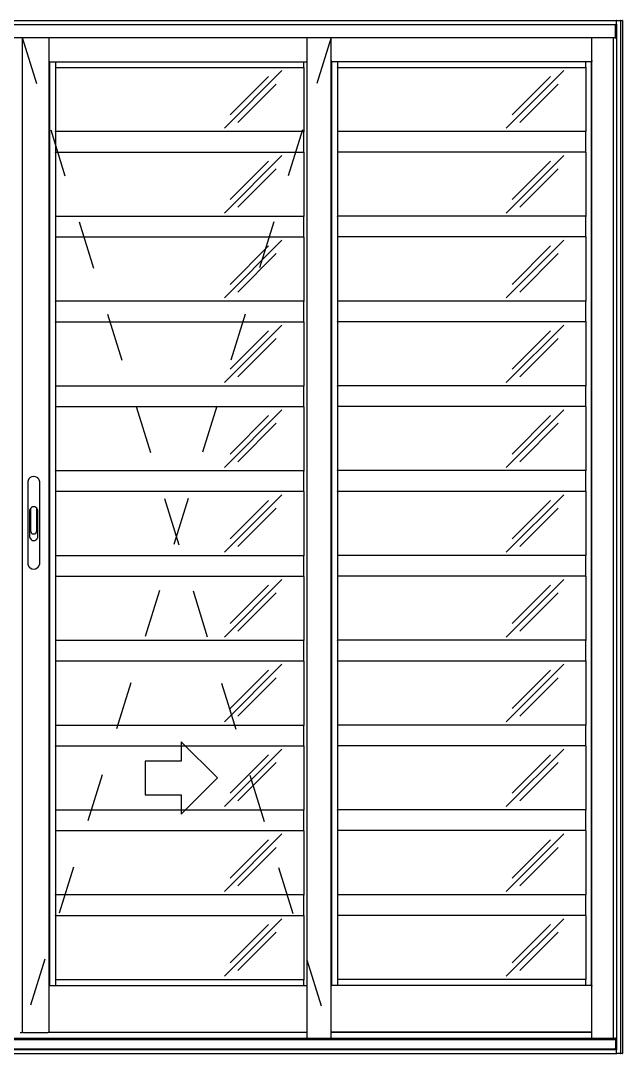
# Model space of a CAD drawing. Header units: millimetres. Extents: x 133.45 to 135.95, y 1060.32 to 1062.46.
# Drawn here: x 134.706 to 135.954, y 1060.319 to 1062.459 of the extents above; entities that cross this region are included whole.
import ezdxf

# ---------------------------------------------------------------- set-up
doc = ezdxf.new("R2010")
doc.units = ezdxf.units.MM
doc.header["$LTSCALE"] = 0.5
doc.linetypes.add('HIDDEN2', pattern=[0.1875, 0.125, -0.0625])
doc.layers.add('Gravia_Portas', color=1, linetype='Continuous')
doc.layers.add('Gravia_Portas_hidden2', color=1, linetype='HIDDEN2')

msp = doc.modelspace()

# ---------------------------------------------------------------- linework, layer by layer
at = {"layer": 'Gravia_Portas', "color": 2}
for p, q in [((133.4657, 1062.4588), (135.9417, 1062.4588)), ((135.9417, 1062.4588), (135.9417, 1062.4584)), ((135.9421, 1062.4588), (135.9417, 1062.4588)), ((135.9421, 1062.4588), (135.9492, 1062.4588)), ((135.9496, 1062.4588), (135.9492, 1062.4588)), ((135.9496, 1062.4588), (135.95, 1062.4588)), ((135.95, 1062.4588), (135.9533, 1062.4588)), ((135.9537, 1062.4588), (135.9533, 1062.4588)), ((135.9537, 1062.4588), (135.9537, 1060.3188)), ((133.4657, 1060.3188), (135.9417, 1060.3188)), ((135.9417, 1060.3192), (135.9417, 1060.3188)), ((135.9417, 1060.3188), (135.9421, 1060.3188)), ((135.9492, 1060.3188), (135.9421, 1060.3188)), ((135.9492, 1060.3188), (135.9496, 1060.3188)), ((135.95, 1060.3188), (135.9496, 1060.3188)), ((135.9533, 1060.3188), (135.95, 1060.3188)), ((135.9533, 1060.3188), (135.9537, 1060.3188))]:
    msp.add_line(p, q, dxfattribs=at)
at = {"layer": 'Gravia_Portas'}
for p, q in [((133.4657, 1062.4509), (135.9417, 1062.4509)), ((135.9397, 1062.4238), (135.9397, 1062.4509)), ((135.9417, 1062.4513), (135.9417, 1062.4584)), ((135.9417, 1062.4513), (135.9417, 1062.4509)), ((135.9417, 1062.4509), (135.9417, 1060.3267)), ((135.9496, 1062.4588), (135.9496, 1060.3188)), ((133.4677, 1062.4238), (135.9397, 1062.4238)), ((134.7095, 1062.4238), (134.7095, 1060.3623)), ((134.7654, 1060.3623), (134.7654, 1062.4238)), ((135.3001, 1060.3503), (135.3001, 1062.4238)), ((135.3501, 1060.3503), (135.3501, 1062.4238)), ((135.8908, 1060.3503), (135.8908, 1062.4238)), ((135.9347, 1062.4238), (135.9347, 1060.3503)), ((135.9397, 1062.4238), (135.9397, 1062.4228)), ((135.9397, 1062.4228), (135.9417, 1062.4228)), ((134.7662, 1062.3735), (134.7663, 1062.3735)), ((134.7663, 1062.3735), (135.3001, 1062.3735)), ((134.7663, 1062.3735), (134.7663, 1060.4593)), ((134.7783, 1062.3735), (134.7783, 1062.3618)), ((134.7783, 1062.3615), (134.7783, 1062.3618)), ((134.7783, 1062.3615), (135.2933, 1062.3615)), ((134.7783, 1062.3615), (134.7783, 1062.2288)), ((135.2933, 1062.3618), (135.2933, 1062.3735)), ((135.2933, 1062.3618), (135.2933, 1062.3615)), ((135.2933, 1062.3615), (135.2933, 1062.2288)), ((135.3509, 1062.374), (135.8899, 1062.374)), ((135.3509, 1062.374), (135.3509, 1062.374)), ((135.3509, 1062.374), (135.3509, 1060.4598)), ((135.3629, 1062.374), (135.3629, 1062.3623)), ((135.3629, 1062.362), (135.3629, 1062.3623)), ((135.3629, 1062.362), (135.8779, 1062.362)), ((135.3629, 1062.362), (135.3629, 1062.2293)), ((135.8779, 1062.3623), (135.8779, 1062.374)), ((135.8779, 1062.3623), (135.8779, 1062.362)), ((135.8779, 1062.362), (135.8779, 1062.2293)), ((135.8899, 1062.374), (135.89, 1062.374)), ((135.8899, 1060.4598), (135.8899, 1062.374)), ((135.1286, 1062.236), (135.2479, 1062.3553)), ((135.1405, 1062.2638), (135.2201, 1062.3434)), ((135.7132, 1062.236), (135.8326, 1062.3553)), ((135.7252, 1062.2638), (135.8047, 1062.3434)), ((135.1564, 1062.2479), (135.236, 1062.3275)), ((135.7411, 1062.2479), (135.8206, 1062.3275)), ((134.7783, 1062.2285), (134.7783, 1062.2288)), ((135.2933, 1062.2288), (134.7783, 1062.2288)), ((134.7783, 1062.2285), (134.7783, 1062.1861)), ((135.2933, 1062.2288), (135.2933, 1062.2285)), ((135.2933, 1062.1861), (135.2933, 1062.2285)), ((135.3629, 1062.229), (135.3629, 1062.2293)), ((135.8779, 1062.2293), (135.3629, 1062.2293)), ((135.3629, 1062.229), (135.3629, 1062.1866)), ((135.8779, 1062.2293), (135.8779, 1062.229)), ((135.8779, 1062.1866), (135.8779, 1062.229)), ((134.7783, 1062.1858), (134.7783, 1062.1861)), ((134.7783, 1062.1858), (134.7783, 1062.053)), ((135.2933, 1062.1858), (134.7783, 1062.1858)), ((135.1286, 1062.0602), (135.2479, 1062.1795)), ((135.1405, 1062.0881), (135.2201, 1062.1676)), ((135.2933, 1062.1861), (135.2933, 1062.1858)), ((135.2933, 1062.1858), (135.2933, 1062.053)), ((135.3629, 1062.1863), (135.3629, 1062.1866)), ((135.3629, 1062.1863), (135.3629, 1062.0535)), ((135.8779, 1062.1863), (135.3629, 1062.1863)), ((135.7132, 1062.0602), (135.8326, 1062.1795)), ((135.7252, 1062.0881), (135.8047, 1062.1676)), ((135.8779, 1062.1866), (135.8779, 1062.1863)), ((135.8779, 1062.1863), (135.8779, 1062.0535)), ((135.1564, 1062.0722), (135.236, 1062.1517)), ((135.7411, 1062.0722), (135.8206, 1062.1517)), ((134.7783, 1062.0527), (134.7783, 1062.053)), ((135.2933, 1062.053), (134.7783, 1062.053)), ((134.7783, 1062.0527), (134.7783, 1062.0103)), ((135.2933, 1062.053), (135.2933, 1062.0527)), ((135.2933, 1062.0103), (135.2933, 1062.0527)), ((135.3629, 1062.0532), (135.3629, 1062.0535)), ((135.8779, 1062.0535), (135.3629, 1062.0535)), ((135.3629, 1062.0532), (135.3629, 1062.0108)), ((135.8779, 1062.0535), (135.8779, 1062.0532)), ((135.8779, 1062.0108), (135.8779, 1062.0532)), ((134.7783, 1062.01), (134.7783, 1062.0103)), ((134.7783, 1062.01), (134.7783, 1061.8773)), ((135.2933, 1062.01), (134.7783, 1062.01)), ((135.1286, 1061.8845), (135.2479, 1062.0038)), ((135.2933, 1062.0103), (135.2933, 1062.01)), ((135.2933, 1062.01), (135.2933, 1061.8773)), ((135.3629, 1062.0105), (135.3629, 1062.0108)), ((135.3629, 1062.0105), (135.3629, 1061.8778)), ((135.8779, 1062.0105), (135.3629, 1062.0105)), ((135.7132, 1061.8845), (135.8326, 1062.0038)), ((135.8779, 1062.0108), (135.8779, 1062.0105)), ((135.8779, 1062.0105), (135.8779, 1061.8778)), ((135.1405, 1061.9123), (135.2201, 1061.9919)), ((135.1564, 1061.8964), (135.236, 1061.976)), ((135.7252, 1061.9123), (135.8047, 1061.9919)), ((135.7411, 1061.8964), (135.8206, 1061.976)), ((134.7783, 1061.877), (134.7783, 1061.8773)), ((135.2933, 1061.8773), (134.7783, 1061.8773)), ((134.7783, 1061.877), (134.7783, 1061.8346)), ((135.2933, 1061.8773), (135.2933, 1061.877)), ((135.2933, 1061.8346), (135.2933, 1061.877)), ((135.3629, 1061.8775), (135.3629, 1061.8778)), ((135.8779, 1061.8778), (135.3629, 1061.8778)), ((135.3629, 1061.8775), (135.3629, 1061.8351)), ((135.8779, 1061.8778), (135.8779, 1061.8775)), ((135.8779, 1061.8351), (135.8779, 1061.8775)), ((134.7783, 1061.8343), (134.7783, 1061.8346)), ((134.7783, 1061.8343), (134.7783, 1061.7015)), ((135.2933, 1061.8343), (134.7783, 1061.8343)), ((135.1286, 1061.7087), (135.2479, 1061.828)), ((135.2933, 1061.8346), (135.2933, 1061.8343)), ((135.2933, 1061.8343), (135.2933, 1061.7015)), ((135.3629, 1061.8348), (135.3629, 1061.8351)), ((135.3629, 1061.8348), (135.3629, 1061.702)), ((135.8779, 1061.8348), (135.3629, 1061.8348)), ((135.7132, 1061.7087), (135.8326, 1061.828)), ((135.8779, 1061.8351), (135.8779, 1061.8348)), ((135.8779, 1061.8348), (135.8779, 1061.702)), ((135.1405, 1061.7366), (135.2201, 1061.8161)), ((135.7252, 1061.7366), (135.8047, 1061.8161)), ((135.1564, 1061.7207), (135.236, 1061.8002)), ((135.7411, 1061.7207), (135.8206, 1061.8002)), ((134.7783, 1061.7012), (134.7783, 1061.7015)), ((135.2933, 1061.7015), (134.7783, 1061.7015)), ((134.7783, 1061.7012), (134.7783, 1061.6588)), ((135.2933, 1061.7015), (135.2933, 1061.7012)), ((135.2933, 1061.6588), (135.2933, 1061.7012)), ((135.3629, 1061.7017), (135.3629, 1061.702)), ((135.8779, 1061.702), (135.3629, 1061.702)), ((135.3629, 1061.7017), (135.3629, 1061.6593)), ((135.8779, 1061.702), (135.8779, 1061.7017)), ((135.8779, 1061.6593), (135.8779, 1061.7017)), ((134.7783, 1061.6585), (134.7783, 1061.6588)), ((134.7783, 1061.6585), (134.7783, 1061.5258)), ((135.2933, 1061.6585), (134.7783, 1061.6585)), ((135.2933, 1061.6588), (135.2933, 1061.6585)), ((135.2933, 1061.6585), (135.2933, 1061.5258)), ((135.3629, 1061.659), (135.3629, 1061.6593)), ((135.3629, 1061.659), (135.3629, 1061.5263)), ((135.8779, 1061.659), (135.3629, 1061.659)), ((135.8779, 1061.6593), (135.8779, 1061.659)), ((135.8779, 1061.659), (135.8779, 1061.5263)), ((135.1286, 1061.533), (135.2479, 1061.6523)), ((135.1405, 1061.5608), (135.2201, 1061.6404)), ((135.7132, 1061.533), (135.8326, 1061.6523)), ((135.7252, 1061.5608), (135.8047, 1061.6404)), ((135.1564, 1061.5449), (135.236, 1061.6245)), ((135.7411, 1061.5449), (135.8206, 1061.6245)), ((134.7783, 1061.5255), (134.7783, 1061.5258)), ((135.2933, 1061.5258), (134.7783, 1061.5258)), ((135.2933, 1061.5258), (135.2933, 1061.5255)), ((135.3629, 1061.526), (135.3629, 1061.5263)), ((135.8779, 1061.5263), (135.3629, 1061.5263)), ((135.3629, 1061.526), (135.3629, 1061.4836)), ((135.8779, 1061.5263), (135.8779, 1061.526)), ((135.8779, 1061.4836), (135.8779, 1061.526)), ((134.7214, 1061.5048), (134.7214, 1061.332)), ((134.7454, 1061.5048), (134.7454, 1061.332)), ((134.7783, 1061.5255), (134.7783, 1061.4831)), ((135.2933, 1061.4831), (135.2933, 1061.5255)), ((134.7783, 1061.4828), (134.7783, 1061.4831)), ((135.2933, 1061.4831), (135.2933, 1061.4828)), ((135.3629, 1061.4833), (135.3629, 1061.4836)), ((135.3629, 1061.4833), (135.3629, 1061.3505)), ((135.8779, 1061.4833), (135.3629, 1061.4833)), ((135.8779, 1061.4836), (135.8779, 1061.4833)), ((135.8779, 1061.4833), (135.8779, 1061.3505)), ((134.7783, 1061.4828), (134.7783, 1061.35)), ((135.2933, 1061.4828), (134.7783, 1061.4828)), ((135.1286, 1061.3572), (135.2479, 1061.4765)), ((135.1405, 1061.3851), (135.2201, 1061.4646)), ((135.2933, 1061.4828), (135.2933, 1061.35)), ((135.7132, 1061.3572), (135.8326, 1061.4765)), ((135.7252, 1061.3851), (135.8047, 1061.4646)), ((134.7254, 1061.3894), (134.7254, 1061.4435)), ((134.7267, 1061.4466), (134.7267, 1061.4018)), ((134.74, 1061.4018), (134.74, 1061.4466)), ((134.7413, 1061.4435), (134.7413, 1061.3894)), ((135.1564, 1061.3692), (135.236, 1061.4487)), ((135.7411, 1061.3692), (135.8206, 1061.4487)), ((134.7783, 1061.3497), (134.7783, 1061.35)), ((135.2933, 1061.35), (134.7783, 1061.35)), ((134.7783, 1061.3497), (134.7783, 1061.3073)), ((135.2933, 1061.35), (135.2933, 1061.3497)), ((135.2933, 1061.3073), (135.2933, 1061.3497)), ((135.3629, 1061.3502), (135.3629, 1061.3505)), ((135.8779, 1061.3505), (135.3629, 1061.3505)), ((135.3629, 1061.3502), (135.3629, 1061.3078)), ((135.8779, 1061.3505), (135.8779, 1061.3502)), ((135.8779, 1061.3078), (135.8779, 1061.3502)), ((134.7783, 1061.307), (134.7783, 1061.3073)), ((134.7783, 1061.307), (134.7783, 1061.1743)), ((135.2933, 1061.307), (134.7783, 1061.307)), ((135.1286, 1061.1815), (135.2479, 1061.3008)), ((135.2933, 1061.3073), (135.2933, 1061.307)), ((135.2933, 1061.307), (135.2933, 1061.1743)), ((135.3629, 1061.3075), (135.3629, 1061.3078)), ((135.3629, 1061.3075), (135.3629, 1061.1748)), ((135.8779, 1061.3075), (135.3629, 1061.3075)), ((135.7132, 1061.1815), (135.8326, 1061.3008)), ((135.8779, 1061.3078), (135.8779, 1061.3075)), ((135.8779, 1061.3075), (135.8779, 1061.1748)), ((135.1405, 1061.2093), (135.2201, 1061.2889)), ((135.1564, 1061.1934), (135.236, 1061.273)), ((135.7252, 1061.2093), (135.8047, 1061.2889)), ((135.7411, 1061.1934), (135.8206, 1061.273)), ((134.7783, 1061.174), (134.7783, 1061.1743)), ((135.2933, 1061.1743), (134.7783, 1061.1743)), ((134.7783, 1061.174), (134.7783, 1061.1316)), ((135.2933, 1061.1743), (135.2933, 1061.174)), ((135.2933, 1061.1316), (135.2933, 1061.174)), ((135.3629, 1061.1745), (135.3629, 1061.1748)), ((135.8779, 1061.1748), (135.3629, 1061.1748)), ((135.3629, 1061.1745), (135.3629, 1061.1321)), ((135.8779, 1061.1748), (135.8779, 1061.1745)), ((135.8779, 1061.1321), (135.8779, 1061.1745)), ((134.7783, 1061.1313), (134.7783, 1061.1316)), ((134.7783, 1061.1313), (134.7783, 1060.9985)), ((135.2933, 1061.1313), (134.7783, 1061.1313)), ((135.1286, 1061.0057), (135.2479, 1061.125)), ((135.2933, 1061.1316), (135.2933, 1061.1313)), ((135.2933, 1061.1313), (135.2933, 1060.9985)), ((135.3629, 1061.1318), (135.3629, 1061.1321)), ((135.3629, 1061.1318), (135.3629, 1060.999)), ((135.8779, 1061.1318), (135.3629, 1061.1318)), ((135.7132, 1061.0057), (135.8326, 1061.125)), ((135.8779, 1061.1321), (135.8779, 1061.1318)), ((135.8779, 1061.1318), (135.8779, 1060.999)), ((135.1405, 1061.0336), (135.2201, 1061.1131)), ((135.7252, 1061.0336), (135.8047, 1061.1131)), ((135.1564, 1061.0177), (135.236, 1061.0972)), ((135.7411, 1061.0177), (135.8206, 1061.0972)), ((134.7783, 1060.9982), (134.7783, 1060.9985)), ((135.2933, 1060.9985), (134.7783, 1060.9985)), ((134.7783, 1060.9982), (134.7783, 1060.9558)), ((135.2933, 1060.9985), (135.2933, 1060.9982)), ((135.2933, 1060.9558), (135.2933, 1060.9982)), ((135.3629, 1060.9987), (135.3629, 1060.999)), ((135.8779, 1060.999), (135.3629, 1060.999)), ((135.3629, 1060.9987), (135.3629, 1060.9563)), ((135.8779, 1060.999), (135.8779, 1060.9987)), ((135.8779, 1060.9563), (135.8779, 1060.9987)), ((134.7783, 1060.9555), (134.7783, 1060.9558)), ((134.7783, 1060.9555), (134.7783, 1060.8228)), ((135.2933, 1060.9555), (134.7783, 1060.9555)), ((135.1286, 1060.83), (135.2479, 1060.9493)), ((135.2933, 1060.9558), (135.2933, 1060.9555)), ((135.2933, 1060.9555), (135.2933, 1060.8228)), ((135.3629, 1060.956), (135.3629, 1060.9563)), ((135.3629, 1060.956), (135.3629, 1060.8233)), ((135.8779, 1060.956), (135.3629, 1060.956)), ((135.7132, 1060.83), (135.8326, 1060.9493)), ((135.8779, 1060.9563), (135.8779, 1060.956)), ((135.8779, 1060.956), (135.8779, 1060.8233)), ((135.1405, 1060.8578), (135.2201, 1060.9374)), ((135.7252, 1060.8578), (135.8047, 1060.9374)), ((135.1564, 1060.8419), (135.236, 1060.9215)), ((135.7411, 1060.8419), (135.8206, 1060.9215)), ((134.7783, 1060.8225), (134.7783, 1060.8228)), ((135.2933, 1060.8228), (134.7783, 1060.8228)), ((134.7783, 1060.8225), (134.7783, 1060.7801)), ((135.2933, 1060.8228), (135.2933, 1060.8225)), ((135.2933, 1060.7801), (135.2933, 1060.8225)), ((135.3629, 1060.823), (135.3629, 1060.8233)), ((135.8779, 1060.8233), (135.3629, 1060.8233)), ((135.3629, 1060.823), (135.3629, 1060.7806)), ((135.8779, 1060.8233), (135.8779, 1060.823)), ((135.8779, 1060.7806), (135.8779, 1060.823)), ((134.7783, 1060.7798), (134.7783, 1060.7801)), ((134.7783, 1060.7798), (134.7783, 1060.647)), ((135.2933, 1060.7798), (134.7783, 1060.7798)), ((135.2933, 1060.7801), (135.2933, 1060.7798)), ((135.2933, 1060.7798), (135.2933, 1060.647)), ((135.3629, 1060.7803), (135.3629, 1060.7806)), ((135.3629, 1060.7803), (135.3629, 1060.6475)), ((135.8779, 1060.7803), (135.3629, 1060.7803)), ((135.8779, 1060.7806), (135.8779, 1060.7803)), ((135.8779, 1060.7803), (135.8779, 1060.6475)), ((135.1286, 1060.6542), (135.2479, 1060.7735)), ((135.1405, 1060.6821), (135.2201, 1060.7616)), ((135.7132, 1060.6542), (135.8326, 1060.7735)), ((135.7252, 1060.6821), (135.8047, 1060.7616)), ((135.1564, 1060.6662), (135.236, 1060.7457)), ((135.7411, 1060.6662), (135.8206, 1060.7457)), ((134.7783, 1060.6467), (134.7783, 1060.647)), ((135.2933, 1060.647), (134.7783, 1060.647)), ((134.7783, 1060.6467), (134.7783, 1060.6043)), ((135.2933, 1060.647), (135.2933, 1060.6467)), ((135.2933, 1060.6043), (135.2933, 1060.6467)), ((135.3629, 1060.6472), (135.3629, 1060.6475)), ((135.8779, 1060.6475), (135.3629, 1060.6475)), ((135.3629, 1060.6472), (135.3629, 1060.6048)), ((135.8779, 1060.6475), (135.8779, 1060.6472)), ((135.8779, 1060.6048), (135.8779, 1060.6472)), ((134.7783, 1060.604), (134.7783, 1060.6043)), ((134.7783, 1060.604), (134.7783, 1060.4713)), ((135.2933, 1060.604), (134.7783, 1060.604)), ((135.1286, 1060.4785), (135.2479, 1060.5978)), ((135.1405, 1060.5064), (135.2201, 1060.5859)), ((135.2933, 1060.6043), (135.2933, 1060.604)), ((135.2933, 1060.604), (135.2933, 1060.4713)), ((135.3629, 1060.6045), (135.3629, 1060.6048)), ((135.3629, 1060.6045), (135.3629, 1060.4718)), ((135.8779, 1060.6045), (135.3629, 1060.6045)), ((135.7132, 1060.4785), (135.8326, 1060.5978)), ((135.7252, 1060.5064), (135.8047, 1060.5859)), ((135.8779, 1060.6048), (135.8779, 1060.6045)), ((135.8779, 1060.6045), (135.8779, 1060.4718)), ((135.1564, 1060.4905), (135.236, 1060.57)), ((135.7411, 1060.4905), (135.8206, 1060.57)), ((134.7663, 1060.4593), (134.7662, 1060.4593)), ((134.7663, 1060.4593), (135.3001, 1060.4593)), ((134.7783, 1060.471), (134.7783, 1060.4713)), ((135.2933, 1060.4713), (134.7783, 1060.4713)), ((134.7783, 1060.471), (134.7783, 1060.4593)), ((135.2933, 1060.4713), (135.2933, 1060.471)), ((135.2933, 1060.4593), (135.2933, 1060.471)), ((135.3509, 1060.4598), (135.8899, 1060.4598)), ((135.3509, 1060.4598), (135.3509, 1060.4598)), ((135.3629, 1060.4715), (135.3629, 1060.4718)), ((135.8779, 1060.4718), (135.3629, 1060.4718)), ((135.3629, 1060.4715), (135.3629, 1060.4598)), ((135.8779, 1060.4718), (135.8779, 1060.4715)), ((135.8779, 1060.4598), (135.8779, 1060.4715)), ((135.8901, 1060.4598), (135.8899, 1060.4598)), ((133.4677, 1060.3503), (135.9397, 1060.3503)), ((134.705, 1060.3623), (134.7076, 1060.3623)), ((134.7076, 1060.3623), (134.7095, 1060.3623)), ((134.7114, 1060.3623), (134.7095, 1060.3623)), ((134.7114, 1060.3623), (134.7634, 1060.3623)), ((134.7648, 1060.3623), (134.7634, 1060.3623)), ((134.7654, 1060.3623), (134.7648, 1060.3623)), ((135.3001, 1060.3623), (134.7654, 1060.3623)), ((135.8908, 1060.3628), (135.3501, 1060.3628)), ((135.3501, 1060.3628), (135.8908, 1060.3628)), ((135.9397, 1060.3482), (135.9397, 1060.3513)), ((135.9397, 1060.3513), (135.9417, 1060.3513)), ((133.4677, 1060.3474), (135.9397, 1060.3474)), ((133.4677, 1060.3282), (135.9397, 1060.3282)), ((135.9397, 1060.3464), (135.9397, 1060.3482)), ((135.9397, 1060.3464), (135.9397, 1060.3292)), ((135.9397, 1060.3464), (135.9417, 1060.3464)), ((135.9397, 1060.3282), (135.9397, 1060.3292)), ((135.9397, 1060.3292), (135.9417, 1060.3292)), ((135.9397, 1060.3282), (135.9397, 1060.3267)), ((133.4657, 1060.3267), (135.9417, 1060.3267)), ((135.9417, 1060.3267), (135.9417, 1060.3263)), ((135.9417, 1060.3192), (135.9417, 1060.3263))]:
    msp.add_line(p, q, dxfattribs=at)
for points in [[(134.7658, 1062.3748), (134.7658, 1062.3748), (134.7658, 1062.3749), (134.7657, 1062.3749), (134.7657, 1062.3749), (134.7657, 1062.375), (134.7657, 1062.375), (134.7657, 1062.375), (134.7657, 1062.375), (134.7657, 1062.3751), (134.7657, 1062.3751), (134.7657, 1062.3751), (134.7656, 1062.3751), (134.7656, 1062.3752), (134.7656, 1062.3752), (134.7656, 1062.3752), (134.7656, 1062.3753), (134.7656, 1062.3753), (134.7655, 1062.3753), (134.7655, 1062.3753), (134.7655, 1062.3754), (134.7655, 1062.3754), (134.7655, 1062.3754), (134.7654, 1062.3754), (134.7654, 1062.3755)], [(134.7662, 1062.3735), (134.7662, 1062.3735), (134.7662, 1062.3736), (134.7662, 1062.3736), (134.7662, 1062.3737), (134.7662, 1062.3737), (134.7661, 1062.3738), (134.7661, 1062.3738), (134.7661, 1062.3739), (134.7661, 1062.3739), (134.7661, 1062.374), (134.7661, 1062.374), (134.766, 1062.3741), (134.766, 1062.3741), (134.766, 1062.3742), (134.766, 1062.3742), (134.766, 1062.3743), (134.7659, 1062.3744), (134.7659, 1062.3744), (134.7659, 1062.3745), (134.7659, 1062.3745), (134.7658, 1062.3746), (134.7658, 1062.3747), (134.7658, 1062.3747), (134.7658, 1062.3748)], [(135.3501, 1062.376), (135.3501, 1062.3759), (135.3501, 1062.3759), (135.3501, 1062.3759), (135.3502, 1062.3759), (135.3502, 1062.3758), (135.3502, 1062.3758), (135.3502, 1062.3758), (135.3502, 1062.3758), (135.3502, 1062.3757), (135.3503, 1062.3757), (135.3503, 1062.3757), (135.3503, 1062.3757), (135.3503, 1062.3756), (135.3503, 1062.3756), (135.3503, 1062.3756), (135.3503, 1062.3755), (135.3504, 1062.3755), (135.3504, 1062.3755), (135.3504, 1062.3755), (135.3504, 1062.3754), (135.3504, 1062.3754), (135.3504, 1062.3754), (135.3504, 1062.3753), (135.3504, 1062.3753)], [(135.3504, 1062.3753), (135.3504, 1062.3752), (135.3505, 1062.3752), (135.3505, 1062.3751), (135.3505, 1062.375), (135.3505, 1062.375), (135.3506, 1062.3749), (135.3506, 1062.3749), (135.3506, 1062.3748), (135.3506, 1062.3747), (135.3506, 1062.3747), (135.3507, 1062.3746), (135.3507, 1062.3746), (135.3507, 1062.3745), (135.3507, 1062.3745), (135.3507, 1062.3744), (135.3508, 1062.3744), (135.3508, 1062.3743), (135.3508, 1062.3743), (135.3508, 1062.3742), (135.3508, 1062.3742), (135.3508, 1062.3741), (135.3509, 1062.3741), (135.3509, 1062.374), (135.3509, 1062.374)], [(135.8905, 1062.3753), (135.8904, 1062.3752), (135.8904, 1062.3752), (135.8904, 1062.3751), (135.8904, 1062.375), (135.8904, 1062.375), (135.8903, 1062.3749), (135.8903, 1062.3749), (135.8903, 1062.3748), (135.8903, 1062.3747), (135.8902, 1062.3747), (135.8902, 1062.3746), (135.8902, 1062.3746), (135.8902, 1062.3745), (135.8902, 1062.3745), (135.8901, 1062.3744), (135.8901, 1062.3744), (135.8901, 1062.3743), (135.8901, 1062.3743), (135.8901, 1062.3742), (135.8901, 1062.3742), (135.89, 1062.3741), (135.89, 1062.3741), (135.89, 1062.374), (135.89, 1062.374)], [(135.8908, 1062.376), (135.8908, 1062.3759), (135.8908, 1062.3759), (135.8908, 1062.3759), (135.8907, 1062.3759), (135.8907, 1062.3758), (135.8907, 1062.3758), (135.8907, 1062.3758), (135.8907, 1062.3758), (135.8906, 1062.3757), (135.8906, 1062.3757), (135.8906, 1062.3757), (135.8906, 1062.3757), (135.8906, 1062.3756), (135.8906, 1062.3756), (135.8906, 1062.3756), (135.8905, 1062.3755), (135.8905, 1062.3755), (135.8905, 1062.3755), (135.8905, 1062.3755), (135.8905, 1062.3754), (135.8905, 1062.3754), (135.8905, 1062.3754), (135.8905, 1062.3753), (135.8905, 1062.3753)], [(134.7217, 1061.506), (134.7217, 1061.506), (134.7217, 1061.5059), (134.7217, 1061.5059), (134.7217, 1061.5058), (134.7216, 1061.5058), (134.7216, 1061.5057), (134.7216, 1061.5056), (134.7216, 1061.5056), (134.7216, 1061.5055), (134.7216, 1061.5055), (134.7215, 1061.5054), (134.7215, 1061.5054), (134.7215, 1061.5053), (134.7215, 1061.5053), (134.7215, 1061.5052), (134.7215, 1061.5051), (134.7215, 1061.5051), (134.7214, 1061.505), (134.7214, 1061.505), (134.7214, 1061.5049), (134.7214, 1061.5049), (134.7214, 1061.5049), (134.7214, 1061.5048), (134.7214, 1061.5048)], [(134.726, 1061.5119), (134.7258, 1061.5117), (134.7255, 1061.5116), (134.7253, 1061.5114), (134.7251, 1061.5112), (134.7248, 1061.5109), (134.7246, 1061.5107), (134.7244, 1061.5105), (134.7242, 1061.5103), (134.724, 1061.5101), (134.7238, 1061.5098), (134.7236, 1061.5096), (134.7234, 1061.5093), (134.7233, 1061.5091), (134.7231, 1061.5088), (134.7229, 1061.5086), (134.7228, 1061.5083), (134.7226, 1061.508), (134.7225, 1061.5078), (134.7223, 1061.5075), (134.7222, 1061.5072), (134.7221, 1061.5069), (134.722, 1061.5066), (134.7218, 1061.5063), (134.7217, 1061.506)], [(134.7451, 1061.506), (134.7449, 1061.5063), (134.7448, 1061.5066), (134.7447, 1061.5069), (134.7446, 1061.5072), (134.7445, 1061.5075), (134.7443, 1061.5078), (134.7442, 1061.508), (134.744, 1061.5083), (134.7439, 1061.5086), (134.7437, 1061.5088), (134.7435, 1061.5091), (134.7434, 1061.5093), (134.7432, 1061.5096), (134.743, 1061.5098), (134.7428, 1061.5101), (134.7426, 1061.5103), (134.7424, 1061.5105), (134.7422, 1061.5107), (134.7419, 1061.5109), (134.7417, 1061.5112), (134.7415, 1061.5114), (134.7413, 1061.5116), (134.741, 1061.5117), (134.7408, 1061.5119)], [(134.7454, 1061.5048), (134.7454, 1061.5048), (134.7454, 1061.5049), (134.7454, 1061.5049), (134.7454, 1061.5049), (134.7454, 1061.505), (134.7453, 1061.505), (134.7453, 1061.5051), (134.7453, 1061.5051), (134.7453, 1061.5052), (134.7453, 1061.5053), (134.7453, 1061.5053), (134.7453, 1061.5054), (134.7452, 1061.5054), (134.7452, 1061.5055), (134.7452, 1061.5055), (134.7452, 1061.5056), (134.7452, 1061.5056), (134.7452, 1061.5057), (134.7451, 1061.5058), (134.7451, 1061.5058), (134.7451, 1061.5059), (134.7451, 1061.5059), (134.7451, 1061.506), (134.7451, 1061.506)], [(134.7254, 1061.4435), (134.7254, 1061.4436), (134.7254, 1061.4437), (134.7255, 1061.4438), (134.7255, 1061.4439), (134.7255, 1061.4441), (134.7255, 1061.4442), (134.7255, 1061.4443), (134.7255, 1061.4444), (134.7255, 1061.4446), (134.7255, 1061.4447), (134.7256, 1061.4448), (134.7256, 1061.4449), (134.7256, 1061.445), (134.7256, 1061.4452), (134.7257, 1061.4453), (134.7257, 1061.4454), (134.7257, 1061.4455), (134.7258, 1061.4457), (134.7258, 1061.4458), (134.7258, 1061.4459), (134.7259, 1061.446), (134.7259, 1061.4461), (134.726, 1061.4462), (134.726, 1061.4464)], [(134.7408, 1061.4464), (134.7408, 1061.4462), (134.7409, 1061.4461), (134.7409, 1061.446), (134.741, 1061.4459), (134.741, 1061.4458), (134.741, 1061.4457), (134.7411, 1061.4455), (134.7411, 1061.4454), (134.7411, 1061.4453), (134.7412, 1061.4452), (134.7412, 1061.445), (134.7412, 1061.4449), (134.7412, 1061.4448), (134.7412, 1061.4447), (134.7413, 1061.4446), (134.7413, 1061.4444), (134.7413, 1061.4443), (134.7413, 1061.4442), (134.7413, 1061.4441), (134.7413, 1061.4439), (134.7413, 1061.4438), (134.7413, 1061.4437), (134.7413, 1061.4436), (134.7413, 1061.4435)], [(134.726, 1061.3865), (134.726, 1061.3866), (134.7259, 1061.3867), (134.7259, 1061.3868), (134.7258, 1061.3869), (134.7258, 1061.387), (134.7258, 1061.3872), (134.7257, 1061.3873), (134.7257, 1061.3874), (134.7257, 1061.3875), (134.7256, 1061.3877), (134.7256, 1061.3878), (134.7256, 1061.3879), (134.7256, 1061.388), (134.7255, 1061.3881), (134.7255, 1061.3883), (134.7255, 1061.3884), (134.7255, 1061.3885), (134.7255, 1061.3886), (134.7255, 1061.3888), (134.7255, 1061.3889), (134.7255, 1061.389), (134.7254, 1061.3891), (134.7254, 1061.3892), (134.7254, 1061.3894)], [(134.7413, 1061.3894), (134.7413, 1061.3892), (134.7413, 1061.3891), (134.7413, 1061.389), (134.7413, 1061.3889), (134.7413, 1061.3888), (134.7413, 1061.3886), (134.7413, 1061.3885), (134.7413, 1061.3884), (134.7413, 1061.3883), (134.7412, 1061.3881), (134.7412, 1061.388), (134.7412, 1061.3879), (134.7412, 1061.3878), (134.7412, 1061.3877), (134.7411, 1061.3875), (134.7411, 1061.3874), (134.7411, 1061.3873), (134.741, 1061.3872), (134.741, 1061.387), (134.741, 1061.3869), (134.7409, 1061.3868), (134.7409, 1061.3867), (134.7408, 1061.3866), (134.7408, 1061.3865)], [(134.7214, 1061.332), (134.7214, 1061.332), (134.7214, 1061.332), (134.7214, 1061.3319), (134.7214, 1061.3319), (134.7214, 1061.3318), (134.7214, 1061.3318), (134.7215, 1061.3317), (134.7215, 1061.3317), (134.7215, 1061.3316), (134.7215, 1061.3316), (134.7215, 1061.3315), (134.7215, 1061.3315), (134.7215, 1061.3314), (134.7216, 1061.3314), (134.7216, 1061.3313), (134.7216, 1061.3312), (134.7216, 1061.3312), (134.7216, 1061.3311), (134.7216, 1061.3311), (134.7217, 1061.331), (134.7217, 1061.331), (134.7217, 1061.3309), (134.7217, 1061.3308), (134.7217, 1061.3308)], [(134.7217, 1061.3308), (134.7218, 1061.3305), (134.722, 1061.3302), (134.7221, 1061.3299), (134.7222, 1061.3296), (134.7223, 1061.3293), (134.7225, 1061.3291), (134.7226, 1061.3288), (134.7228, 1061.3285), (134.7229, 1061.3283), (134.7231, 1061.328), (134.7233, 1061.3277), (134.7234, 1061.3275), (134.7236, 1061.3272), (134.7238, 1061.327), (134.724, 1061.3268), (134.7242, 1061.3265), (134.7244, 1061.3263), (134.7246, 1061.3261), (134.7248, 1061.3259), (134.7251, 1061.3257), (134.7253, 1061.3255), (134.7255, 1061.3253), (134.7258, 1061.3251), (134.726, 1061.3249)], [(134.7408, 1061.3249), (134.741, 1061.3251), (134.7413, 1061.3253), (134.7415, 1061.3255), (134.7417, 1061.3257), (134.7419, 1061.3259), (134.7422, 1061.3261), (134.7424, 1061.3263), (134.7426, 1061.3265), (134.7428, 1061.3268), (134.743, 1061.327), (134.7432, 1061.3272), (134.7434, 1061.3275), (134.7435, 1061.3277), (134.7437, 1061.328), (134.7439, 1061.3283), (134.744, 1061.3285), (134.7442, 1061.3288), (134.7443, 1061.3291), (134.7445, 1061.3293), (134.7446, 1061.3296), (134.7447, 1061.3299), (134.7448, 1061.3302), (134.7449, 1061.3305), (134.7451, 1061.3308)], [(134.7451, 1061.3308), (134.7451, 1061.3308), (134.7451, 1061.3309), (134.7451, 1061.331), (134.7451, 1061.331), (134.7451, 1061.3311), (134.7452, 1061.3311), (134.7452, 1061.3312), (134.7452, 1061.3312), (134.7452, 1061.3313), (134.7452, 1061.3314), (134.7452, 1061.3314), (134.7453, 1061.3315), (134.7453, 1061.3315), (134.7453, 1061.3316), (134.7453, 1061.3316), (134.7453, 1061.3317), (134.7453, 1061.3317), (134.7453, 1061.3318), (134.7454, 1061.3318), (134.7454, 1061.3319), (134.7454, 1061.3319), (134.7454, 1061.332), (134.7454, 1061.332), (134.7454, 1061.332)], [(134.7654, 1060.4574), (134.7654, 1060.4574), (134.7655, 1060.4574), (134.7655, 1060.4574), (134.7655, 1060.4575), (134.7655, 1060.4575), (134.7655, 1060.4575), (134.7656, 1060.4575), (134.7656, 1060.4576), (134.7656, 1060.4576), (134.7656, 1060.4576), (134.7656, 1060.4576), (134.7656, 1060.4577), (134.7657, 1060.4577), (134.7657, 1060.4577), (134.7657, 1060.4578), (134.7657, 1060.4578), (134.7657, 1060.4578), (134.7657, 1060.4578), (134.7657, 1060.4579), (134.7657, 1060.4579), (134.7657, 1060.4579), (134.7658, 1060.4579), (134.7658, 1060.458), (134.7658, 1060.458)], [(134.7658, 1060.458), (134.7658, 1060.4581), (134.7658, 1060.4581), (134.7658, 1060.4582), (134.7659, 1060.4583), (134.7659, 1060.4583), (134.7659, 1060.4584), (134.7659, 1060.4585), (134.766, 1060.4585), (134.766, 1060.4586), (134.766, 1060.4586), (134.766, 1060.4587), (134.766, 1060.4588), (134.7661, 1060.4588), (134.7661, 1060.4589), (134.7661, 1060.4589), (134.7661, 1060.459), (134.7661, 1060.459), (134.7661, 1060.4591), (134.7662, 1060.4591), (134.7662, 1060.4592), (134.7662, 1060.4592), (134.7662, 1060.4592), (134.7662, 1060.4593), (134.7662, 1060.4593)], [(135.3504, 1060.4585), (135.3504, 1060.4585), (135.3504, 1060.4584), (135.3504, 1060.4584), (135.3504, 1060.4584), (135.3504, 1060.4584), (135.3504, 1060.4583), (135.3504, 1060.4583), (135.3503, 1060.4583), (135.3503, 1060.4583), (135.3503, 1060.4582), (135.3503, 1060.4582), (135.3503, 1060.4582), (135.3503, 1060.4581), (135.3503, 1060.4581), (135.3502, 1060.4581), (135.3502, 1060.4581), (135.3502, 1060.458), (135.3502, 1060.458), (135.3502, 1060.458), (135.3502, 1060.458), (135.3501, 1060.4579), (135.3501, 1060.4579), (135.3501, 1060.4579), (135.3501, 1060.4579)], [(135.3509, 1060.4598), (135.3509, 1060.4598), (135.3509, 1060.4597), (135.3508, 1060.4597), (135.3508, 1060.4597), (135.3508, 1060.4596), (135.3508, 1060.4596), (135.3508, 1060.4595), (135.3508, 1060.4595), (135.3507, 1060.4594), (135.3507, 1060.4594), (135.3507, 1060.4593), (135.3507, 1060.4593), (135.3507, 1060.4592), (135.3506, 1060.4591), (135.3506, 1060.4591), (135.3506, 1060.459), (135.3506, 1060.459), (135.3506, 1060.4589), (135.3505, 1060.4588), (135.3505, 1060.4588), (135.3505, 1060.4587), (135.3505, 1060.4586), (135.3504, 1060.4586), (135.3504, 1060.4585)], [(135.8901, 1060.4598), (135.8901, 1060.4598), (135.8901, 1060.4597), (135.8901, 1060.4597), (135.8901, 1060.4597), (135.8901, 1060.4596), (135.8901, 1060.4596), (135.8902, 1060.4595), (135.8902, 1060.4595), (135.8902, 1060.4595), (135.8902, 1060.4594), (135.8902, 1060.4594), (135.8902, 1060.4593), (135.8903, 1060.4593), (135.8903, 1060.4592), (135.8903, 1060.4592), (135.8903, 1060.4591), (135.8903, 1060.4591), (135.8903, 1060.459), (135.8904, 1060.459), (135.8904, 1060.4589), (135.8904, 1060.4589), (135.8904, 1060.4588), (135.8904, 1060.4588), (135.8905, 1060.4587)], [(135.8905, 1060.4587), (135.8905, 1060.4587), (135.8905, 1060.4587), (135.8905, 1060.4586), (135.8905, 1060.4586), (135.8905, 1060.4586), (135.8905, 1060.4585), (135.8905, 1060.4585), (135.8905, 1060.4585), (135.8906, 1060.4585), (135.8906, 1060.4584), (135.8906, 1060.4584), (135.8906, 1060.4584), (135.8906, 1060.4584), (135.8906, 1060.4584), (135.8906, 1060.4583), (135.8907, 1060.4583), (135.8907, 1060.4583), (135.8907, 1060.4583), (135.8907, 1060.4582), (135.8907, 1060.4582), (135.8908, 1060.4582), (135.8908, 1060.4582), (135.8908, 1060.4582), (135.8908, 1060.4581)]]:
    msp.add_lwpolyline(points, dxfattribs=at)
msp.add_lwpolyline([(135.1142, 1060.8895), (135.0392, 1060.9645), (135.0392, 1060.9245), (134.9642, 1060.9245), (134.9642, 1060.8545), (135.0392, 1060.8545), (135.0392, 1060.8145), (135.1142, 1060.8895)], close=True, dxfattribs=at)
for centre, radius, start, end in [((134.7334, 1061.5021), 0.0123, 53.0136, 126.9864), ((134.7334, 1061.4435), 0.00795, 21.4374, 158.5626), ((134.7334, 1061.4466), 0.00665, 167.4699, 180), ((134.7334, 1061.4466), 0.00665, 0, 12.5301), ((134.7334, 1061.4018), 0.00665, 180, 0), ((134.7334, 1061.3894), 0.00795, 201.4374, 338.5626), ((134.7334, 1061.3347), 0.0123, 233.0136, 306.9864)]:
    msp.add_arc(centre, radius, start, end, dxfattribs=at)
at = {"layer": 'Gravia_Portas_hidden2'}
for p, q in [((135.3501, 1062.4238), (134.7095, 1060.3623)), ((134.7095, 1062.4238), (135.3501, 1060.3503))]:
    msp.add_line(p, q, dxfattribs=at)

doc.saveas('drawing.dxf')
